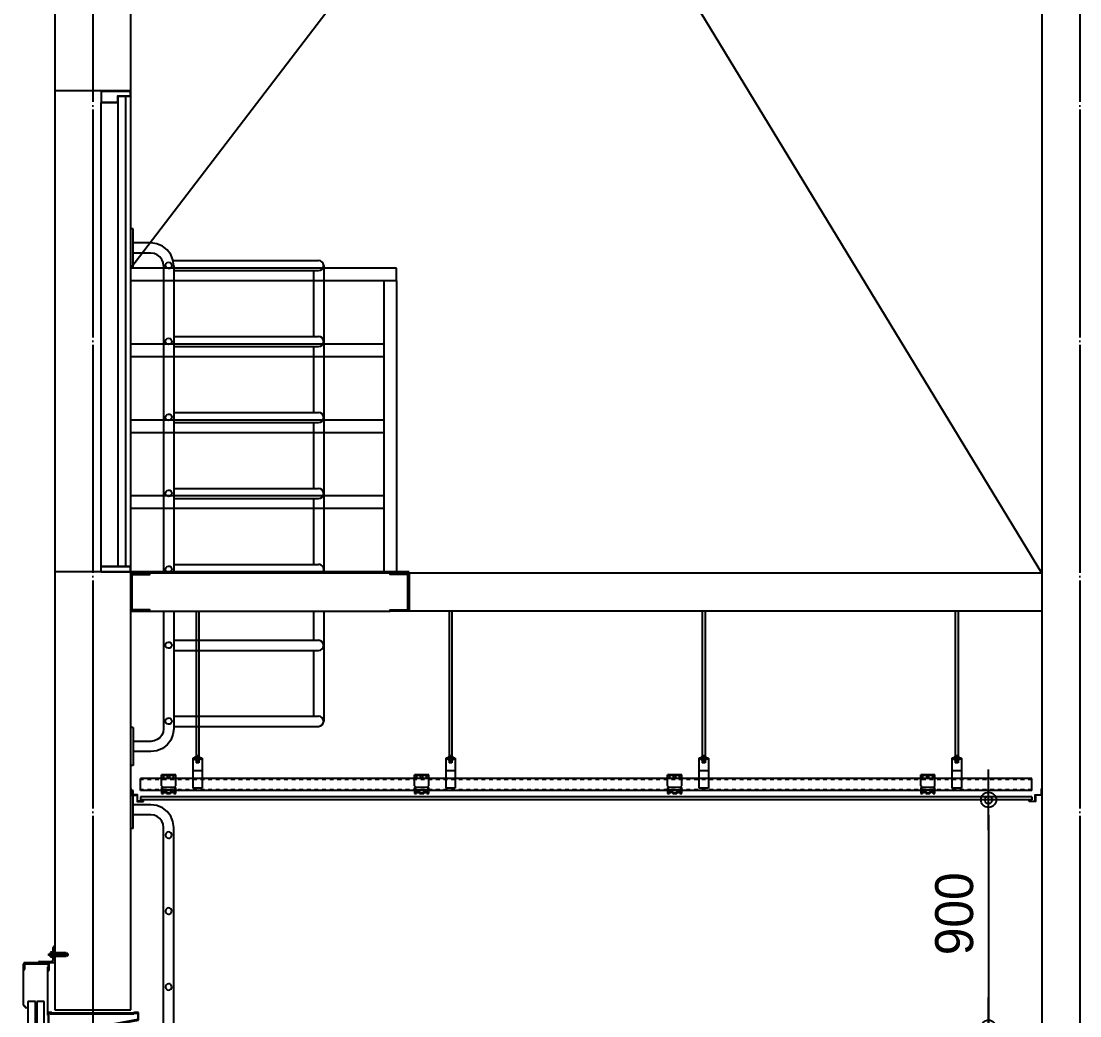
# Model space of a CAD drawing. Header units: millimetres. Extents: x 11948722 to 13111668, y -10771712 to -10232988.
# Drawn here: x 12076281 to 12080464, y -10564016 to -10560087 of the extents above; entities that cross this region are included whole.
import ezdxf

# ---------------------------------------------------------------- set-up
doc = ezdxf.new("R2010")
doc.units = ezdxf.units.MM
doc.header["$LTSCALE"] = 150
doc.header["$MEASUREMENT"] = 0
doc.linetypes.add('CEN', pattern=[6.2, 6, -0.1, 0, -0.1])
doc.linetypes.add('HIDDEN', pattern=[2, 1, -1])
doc.layers.get('0').update_dxf_attribs({"linetype": 'CONTINUOUS'})
doc.layers.get('Defpoints').update_dxf_attribs({"color": 117, "linetype": 'CONTINUOUS'})
for name, color, linetype in [('4', 4, 'CONTINUOUS'), ('8', 8, 'CONTINUOUS'), ('A-중심선', 10, 'CEN'), ('CON', 2, 'CONTINUOUS'), ('CON-C', 2, 'CONTINUOUS'), ('ELE-3', 7, 'CONTINUOUS'), ('ELE-8', 8, 'CONTINUOUS'), ('ELE03', 4, 'CONTINUOUS'), ('ELE08', 8, 'CONTINUOUS'), ('ETC', 8, 'CONTINUOUS'), ('FIN', 5, 'CONTINUOUS'), ('WIN', 4, 'CONTINUOUS'), ('Xref-계단단면도$0$3 dim0', 7, 'CONTINUOUS')]:
    doc.layers.add(name, color=color, linetype=linetype)
doc.styles.add('Xref-계단단면도$0$나눔고딕 Se', font='')
doc.styles.get('Xref-계단단면도$0$나눔고딕 Se').set_extended_font_data('Dotum')
doc.dimstyles.new('Xref-계단단면도$0$A1-100', dxfattribs={"dimtxt": 3, "dimasz": 1, "dimexe": 2, "dimexo": 2, "dimgap": 1, "dimtad": 1, "dimdec": 0, "dimzin": 12, "dimdsep": 46, "dimlunit": 6, "dimtxsty": 'Xref-계단단면도$0$나눔고딕 Se', "dimblk1": 'Xref-계단단면도$0$DIMDOT', "dimblk2": 'Xref-계단단면도$0$DIMDOT', "dimsah": 1, "dimcen": -1, "dimdle": 2, "dimclrd": 256, "dimclre": 256, "dimclrt": 3, "dimadec": 0, "dimazin": 0, "dimtfac": 1, "dimtdec": 0, "dimtix": 1, "dimtmove": 2, "dimatfit": 3, "dimldrblk": 'Xref-계단단면도$0$DIMDOT', "dimfxl": 1, "dimtvp": 1, "dimtolj": 1, "dimtzin": 12, "dimlwd": -1, "dimlwe": -1, "dimarcsym": 0})

# ---------------------------------------------------------------- blocks, each defined once
blk = doc.blocks.new('ELEV-DOOR')
at = {"layer": 'ELE-3'}
for p, q in [((-2, 2471), (0, 2471)), ((0, 2471), (0, 2406)), ((-6, 2420.5), (-6, 2467)), ((-123.5, 2402.5), (-125, 2402.5)), ((-125, 2402.5), (-125, 2239.5)), ((-123.5, 2240.5), (-123.5, 2402.5)), ((-22, 2406), (-122.5, 2406)), ((-122.5, 2406), (-122.5, 2379.5)), ((-118.5, 2379.5), (-118.5, 2402)), ((-118.5, 2402), (-26, 2402)), ((-65, 2406), (-65, 2408)), ((0, 2406), (-65, 2406)), ((-61, 2412), (-14.5, 2412)), ((-27, 2390.5), (-29, 2390.5)), ((-29, 2390.5), (-29, 2200)), ((-27, 2200), (-27, 2390.5)), ((-26, 2402), (-26, 2376.5)), ((-22, 2376.5), (-22, 2406)), ((-122.5, 2379.5), (-118.5, 2379.5)), ((-26, 2376.5), (-22, 2376.5)), ((-125, 2239.5), (-113.5, 2227.5)), ((-112, 2229), (-123.5, 2240.5)), ((-113.5, 2227.5), (-112, 2229)), ((-77, 2254), (-106.5, 2254)), ((-106.5, 2254), (-106.5, 56)), ((-77, 56), (-77, 2254)), ((-42, 2254), (-71.5, 2254)), ((-71.5, 2254), (-71.5, 56)), ((-42, 56), (-42, 2254)), ((-29, 2200), (-27, 2200)), ((-11.5, 2210), (-26, 2210)), ((-26, 2210), (-26, 2150)), ((-23.5, 2152.5), (-23.5, 2207.5)), ((-23.5, 2207.5), (-11.5, 2207.5)), ((312, 2207.5), (-19, 2207.5)), ((-19, 2207.5), (-19, 2205)), ((-19, 2205), (312, 2205)), ((-11.5, 2207.5), (-11.5, 2210)), ((327.5, 2182.1), (165.8, 2152.5)), ((166, 2150), (330, 2180)), ((330, 2210), (312, 2210)), ((312, 2210), (312, 2207.5)), ((312, 2207.5), (327.5, 2207.5)), ((312, 2205), (312, 2207.5)), ((327.5, 2207.5), (327.5, 2182.1)), ((330, 2180), (330, 2210)), ((-26, 2150), (-26, 50)), ((-26, 2150), (166, 2150)), ((165.8, 2152.5), (-23.5, 2152.5)), ((-133, 47), (-130, 50)), ((-133, -154), (-133, 47)), ((-130, 50), (-122.8, 50)), ((-122.8, 50), (-122.8, 45.7)), ((-122.8, 45.7), (-116.9, 45.7)), ((-116.9, 45.7), (-116.9, 50)), ((-116.9, 50), (-111, 50)), ((-111, 50), (-111, 45.7)), ((-111, 45.7), (-105.1, 45.7)), ((-106.5, 56), (-77, 56)), ((-105.1, 45.7), (-105.1, 50)), ((-105.1, 50), (-99.2, 50)), ((-99.2, 50), (-99.2, 45.7)), ((-99.2, 45.7), (-93.3, 45.7)), ((-93.3, 45.7), (-93.3, 50)), ((-93.3, 50), (-87.4, 50)), ((-87.4, 50), (-87.4, 45.7)), ((-87.4, 45.7), (-81.5, 45.7)), ((-81.5, 45.7), (-81.5, 50)), ((-81.5, 50), (-67.8, 50)), ((-71.5, 56), (-42, 56)), ((-67.8, 50), (-67.8, 39)), ((-63.8, 56), (-63.8, 45)), ((-63.8, 45), (-53.8, 45)), ((-53.8, 45), (-53.8, 56)), ((-49.8, 39), (-49.8, 50)), ((-49.8, 50), (0, 50)), ((-29.7, 44), (-34.7, 44)), ((-34.7, 44), (-34.7, 28.9)), ((-29.7, 50), (-29.7, 44)), ((-133, 38), (-130, 38)), ((-130, 38), (-130, -153.3)), ((-109.9, 22.9), (-130, 22.9)), ((-74.8, 39), (-120, 39)), ((-120, 39), (-120, 31.1)), ((-120, 31.1), (-109.9, 31.1)), ((-109.9, 31.1), (-109.9, 22.9)), ((-84.9, 22.9), (-84.9, 31.1)), ((-84.9, 31.1), (-74.8, 31.1)), ((-44.8, 22.9), (-84.9, 22.9)), ((-74.8, 31.1), (-74.8, 39)), ((-67.8, 39), (-49.8, 39)), ((-39.8, 39), (-44.8, 39)), ((-44.8, 39), (-44.8, 22.9)), ((-39.8, 22.9), (-39.8, 39)), ((-29.7, 22.9), (-39.8, 22.9)), ((-34.7, 28.9), (-29.7, 28.9)), ((-29.7, 28.9), (-29.7, 22.9)), ((-119.3, -180), (-133, -154)), ((-130, -153.3), (-116.7, -178.6)), ((-116.7, -178.6), (-119.3, -180))]:
    blk.add_line(p, q, dxfattribs=at)
blk.add_lwpolyline([(0, -10), (0, 50)], dxfattribs=at)
blk.add_lwpolyline([(-130, -10), (0, -10), (0, -140), (-3.5, -140, -0.414214), (-12, -131.5), (-12, -34, 0.414214), (-24, -22), (-121.5, -22, -0.414214), (-130, -13.5)], format="xyb", close=True, dxfattribs=at)
for centre, radius, start, end in [((-2, 2467), 4, 90, 180), ((-61, 2408), 4, 90, 180), ((-14.5, 2420.5), 8.5, 270, 0)]:
    blk.add_arc(centre, radius, start, end, dxfattribs=at)
at = {"layer": 'ELE-8', "linetype": 'HIDDEN'}
for p, q in [((55, 2438.5), (-28, 2438.5)), ((-16.5, 2443), (-21.5, 2443)), ((-21.5, 2434.5), (-21.5, 2443)), ((-16.5, 2434.5), (-21.5, 2434.5)), ((-15, 2448.5), (-16.5, 2447)), ((-16.5, 2430.5), (-16.5, 2447)), ((-14, 2443), (-16.5, 2443)), ((-14, 2434.5), (-16.5, 2434.5)), ((-15, 2429), (-16.5, 2430.5)), ((-7.5, 2443.5), (-15.5, 2443.5)), ((-7.5, 2434), (-15.5, 2434)), ((-7.5, 2448.5), (-15, 2448.5)), ((-7.5, 2429), (-15, 2429)), ((-4, 2443), (-9, 2443)), ((-4, 2434.5), (-9, 2434.5)), ((-7.5, 2425), (-7.5, 2452.5)), ((-6, 2452.5), (-7.5, 2452.5)), ((-7.5, 2429), (-7.5, 2448.5)), ((44.5, 2446), (0, 2446)), ((2.5, 2444), (0, 2444)), ((2.5, 2433.5), (0, 2433.5)), ((44.5, 2431.5), (0, 2431.5)), ((5.5, 2443), (0.5, 2443)), ((5.5, 2434.5), (0.5, 2434.5)), ((6, 2431.5), (6, 2431.5)), ((12.5, 2444), (7.5, 2444)), ((13, 2433.5), (7.5, 2433.5)), ((15.5, 2443), (10.5, 2443)), ((15.5, 2434.5), (10.5, 2434.5)), ((22.5, 2444), (17.5, 2444)), ((23, 2433.5), (18, 2433.5)), ((25.5, 2443), (20.5, 2443)), ((25.5, 2434.5), (20.5, 2434.5)), ((31.5, 2444), (27, 2444)), ((32.5, 2433.5), (27.5, 2433.5)), ((35, 2443), (30, 2443)), ((35, 2434.5), (30, 2434.5)), ((38.5, 2444), (36.5, 2444)), ((39, 2443.5), (37, 2443)), ((39, 2434), (37, 2434.5)), ((40, 2433.5), (37.5, 2433.5)), ((42, 2443), (40, 2443)), ((42, 2434.5), (40, 2434.5)), ((42, 2440.5), (42, 2443)), ((42, 2434.5), (42, 2436.5)), ((44.5, 2445), (43, 2444.5)), ((44.5, 2432.5), (43, 2432.5)), ((44.5, 2445.5), (44.5, 2446)), ((46, 2445), (44.5, 2445)), ((44.5, 2445), (44.5, 2445)), ((46, 2432.5), (44.5, 2432.5)), ((44.5, 2432), (44.5, 2432.5)), ((44.5, 2431.5), (44.5, 2431.5)), ((49.5, 2445), (48.5, 2445)), ((49.5, 2432.5), (48.5, 2432.5)), ((49.5, 2441.5), (49.5, 2445)), ((49.5, 2432.5), (49.5, 2435.5)), ((-6, 2425), (-7.5, 2425)), ((-23.1, -74), (-28.1, -74)), ((-28.1, -74), (-28.1, -84.8)), ((-23.1, -69.4), (-23.1, -89.5)), ((-23.1, -69.4), (-13, -69.4)), ((-23.1, -73.3), (-13, -73.3)), ((-13, -94.9), (-13, -63.9)), ((-12, -74.4), (35.1, -74.4)), ((-12, -75.4), (44.1, -75.4)), ((-12, -83.5), (44.1, -83.5)), ((44.1, -75.4), (35.1, -74.4)), ((35.1, -74.4), (35.1, -84.5)), ((44.1, -83.5), (35.1, -84.5)), ((44.1, -75.4), (44.1, -83.5)), ((-23.1, -84.8), (-28.1, -84.8)), ((-23.1, -85.6), (-13, -85.6)), ((-23.1, -89.5), (-13, -89.5)), ((-12, -84.5), (35.1, -84.5))]:
    blk.add_line(p, q, dxfattribs=at)
at = {"layer": 'ELE-8'}
for p, q in [((166, 2150), (166, 50)), ((274, 2169.8), (274, 50)), ((274, 50), (0, 50))]:
    blk.add_line(p, q, dxfattribs=at)
at = {"layer": 'ELE-8', "linetype": 'HIDDEN'}
for centre, start, end in [((-11, -64.4), 119.6665, 166.3681), ((-11, -94.4), 193.6318, 240.3335)]:
    blk.add_arc(centre, 2.1, start, end, dxfattribs=at)
blk = doc.blocks.new('Xref-계단단면도$0$DIMDOT')
at = {"color": 0}
blk.add_line((-2, 0), (2, 0), dxfattribs=at)
for radius in [0.5, 0.25]:
    blk.add_circle((0, 0), radius, dxfattribs=at)
blk = doc.blocks.new('*D764')
at = {"layer": 'Defpoints', "color": 0, "transparency": 16777216}
for p in [(12080314.2, -10564062.8), (12080103.1, -10566162.8), (12080314.2, -10566162.8)]:
    blk.add_point(p, dxfattribs=at)
at = {"layer": 'Xref-계단단면도$0$3 dim0', "transparency": 16777216}
for p, q in [((12080194.2, -10564062.8), (12079983.1, -10564062.8)), ((12080103.1, -10564122.8), (12080103.1, -10566102.8)), ((12080194.2, -10566162.8), (12079983.1, -10566162.8))]:
    blk.add_line(p, q, dxfattribs=at)
at = {"layer": 'Xref-계단단면도$0$3 dim0', "transparency": 16777216, "xscale": 60, "yscale": 60, "zscale": 60}
for p, rotation in [((12080103.1, -10564062.8), 90), ((12080103.1, -10566162.8), 270)]:
    blk.add_blockref('Xref-계단단면도$0$DIMDOT', p, dxfattribs=dict(at, rotation=rotation))
at = {"layer": 'Xref-계단단면도$0$3 dim0', "color": 3, "transparency": 16777216, "insert": (12079953.6, -10565112.8), "char_height": 150, "attachment_point": 5, "rotation": 90, "style": 'Xref-계단단면도$0$나눔고딕 Se'}
blk.add_mtext('\\A1;2,100', dxfattribs=at)
blk = doc.blocks.new('*D765')
at = {"layer": 'Defpoints', "color": 0, "transparency": 16777216}
for p in [(12080314.2, -10563162.8), (12080103.1, -10564062.8), (12080314.2, -10564062.8)]:
    blk.add_point(p, dxfattribs=at)
at = {"layer": 'Xref-계단단면도$0$3 dim0', "transparency": 16777216}
for p, q in [((12080194.2, -10563162.8), (12079983.1, -10563162.8)), ((12080103.1, -10563222.8), (12080103.1, -10564002.8)), ((12080194.2, -10564062.8), (12079983.1, -10564062.8))]:
    blk.add_line(p, q, dxfattribs=at)
at = {"layer": 'Xref-계단단면도$0$3 dim0', "transparency": 16777216, "xscale": 60, "yscale": 60, "zscale": 60}
for p, rotation in [((12080103.1, -10563162.8), 90), ((12080103.1, -10564062.8), 270)]:
    blk.add_blockref('Xref-계단단면도$0$DIMDOT', p, dxfattribs=dict(at, rotation=rotation))
at = {"layer": 'Xref-계단단면도$0$3 dim0', "color": 3, "transparency": 16777216, "insert": (12079968, -10563612.8), "char_height": 150, "attachment_point": 5, "rotation": 90, "style": 'Xref-계단단면도$0$나눔고딕 Se'}
blk.add_mtext('\\A1;900', dxfattribs=at)
blk = doc.blocks.new('점검사다리ㅁ')
at = {"layer": 'ETC', "color": 251, "linetype": 'Continuous'}
for p, q in [((4633682.9, 1148688.8), (4633673.9, 1148688.8)), ((4633682.9, 1148538.8), (4633682.9, 1148688.8)), ((4633682.9, 1148538.8), (4633673.9, 1148538.8))]:
    blk.add_line(p, q, dxfattribs=at)
at = {"layer": 'ETC', "color": 251}
for p, q in [((4633753.9, 1148633.4), (4633682.9, 1148633.4)), ((4633777.1, 1148630.2), (4633753.9, 1148633.4)), ((4633798.9, 1148621.4), (4633777.1, 1148630.2)), ((4633817.5, 1148607), (4633798.9, 1148621.4)), ((4633753.9, 1148593.4), (4633682.9, 1148593.4)), ((4633766.7, 1148591.6), (4633753.9, 1148593.4)), ((4633778.9, 1148586.6), (4633766.7, 1148591.6)), ((4633789.1, 1148578.8), (4633778.9, 1148586.6)), ((4633797.1, 1148568.4), (4633789.1, 1148578.8)), ((4633831.7, 1148588.4), (4633817.5, 1148607)), ((4633840.7, 1148566.6), (4633831.7, 1148588.4)), ((4633802.1, 1148556.4), (4633797.1, 1148568.4)), ((4633803.9, 1148543.4), (4633802.1, 1148556.4)), ((4633803.9, 1146115), (4633803.9, 1148543.4)), ((4633843.9, 1148543.4), (4633840.7, 1148566.6)), ((4633843.9, 1146115), (4633843.9, 1148543.4)), ((4633813.7, 1148520.8), (4633811.7, 1148516)), ((4633811.7, 1148516), (4633811.7, 1148510.8)), ((4633811.7, 1148510.8), (4633813.7, 1148506)), ((4633817.7, 1148524.2), (4633813.7, 1148520.8)), ((4633813.7, 1148506), (4633817.7, 1148502.6)), ((4633822.5, 1148525.8), (4633817.7, 1148524.2)), ((4633817.7, 1148502.6), (4633822.5, 1148501)), ((4633827.7, 1148525.2), (4633822.5, 1148525.8)), ((4633822.5, 1148501), (4633827.7, 1148501.6)), ((4633832.3, 1148522.6), (4633827.7, 1148525.2)), ((4633827.7, 1148501.6), (4633832.3, 1148504.2)), ((4633835.3, 1148518.4), (4633832.3, 1148522.6)), ((4633832.3, 1148504.2), (4633835.3, 1148508.4)), ((4633836.5, 1148513.4), (4633835.3, 1148518.4)), ((4633835.3, 1148508.4), (4633836.5, 1148513.4)), ((4633813.7, 1148220.8), (4633811.7, 1148216)), ((4633811.7, 1148216), (4633811.7, 1148210.8)), ((4633811.7, 1148210.8), (4633813.7, 1148206)), ((4633817.7, 1148224.2), (4633813.7, 1148220.8)), ((4633813.7, 1148206), (4633817.7, 1148202.6)), ((4633822.5, 1148225.8), (4633817.7, 1148224.2)), ((4633817.7, 1148202.6), (4633822.5, 1148201)), ((4633827.7, 1148225.2), (4633822.5, 1148225.8)), ((4633822.5, 1148201), (4633827.7, 1148201.6)), ((4633832.3, 1148222.6), (4633827.7, 1148225.2)), ((4633827.7, 1148201.6), (4633832.3, 1148204.2)), ((4633835.3, 1148218.4), (4633832.3, 1148222.6)), ((4633832.3, 1148204.2), (4633835.3, 1148208.4)), ((4633836.5, 1148213.4), (4633835.3, 1148218.4)), ((4633835.3, 1148208.4), (4633836.5, 1148213.4)), ((4633813.7, 1147920.8), (4633811.7, 1147916)), ((4633811.7, 1147916), (4633811.7, 1147910.8)), ((4633811.7, 1147910.8), (4633813.7, 1147906)), ((4633817.7, 1147924.2), (4633813.7, 1147920.8)), ((4633813.7, 1147906), (4633817.7, 1147902.6)), ((4633822.5, 1147925.8), (4633817.7, 1147924.2)), ((4633817.7, 1147902.6), (4633822.5, 1147901)), ((4633827.7, 1147925.2), (4633822.5, 1147925.8)), ((4633822.5, 1147901), (4633827.7, 1147901.6)), ((4633832.3, 1147922.6), (4633827.7, 1147925.2)), ((4633827.7, 1147901.6), (4633832.3, 1147904.2)), ((4633835.3, 1147918.4), (4633832.3, 1147922.6)), ((4633832.3, 1147904.2), (4633835.3, 1147908.4)), ((4633836.5, 1147913.4), (4633835.3, 1147918.4)), ((4633835.3, 1147908.4), (4633836.5, 1147913.4)), ((4633813.7, 1147620.8), (4633811.7, 1147616)), ((4633811.7, 1147616), (4633811.7, 1147610.8)), ((4633811.7, 1147610.8), (4633813.7, 1147606)), ((4633817.7, 1147624.2), (4633813.7, 1147620.8)), ((4633822.5, 1147625.8), (4633817.7, 1147624.2)), ((4633827.7, 1147625.2), (4633822.5, 1147625.8)), ((4633832.3, 1147622.6), (4633827.7, 1147625.2)), ((4633835.3, 1147618.4), (4633832.3, 1147622.6)), ((4633832.3, 1147604.2), (4633835.3, 1147608.4)), ((4633836.5, 1147613.4), (4633835.3, 1147618.4)), ((4633835.3, 1147608.4), (4633836.5, 1147613.4)), ((4633813.7, 1147606), (4633817.7, 1147602.6)), ((4633817.7, 1147602.6), (4633822.5, 1147601)), ((4633822.5, 1147601), (4633827.7, 1147601.6)), ((4633827.7, 1147601.6), (4633832.3, 1147604.2)), ((4633813.7, 1147320.8), (4633811.7, 1147316)), ((4633811.7, 1147316), (4633811.7, 1147310.8)), ((4633817.7, 1147324.2), (4633813.7, 1147320.8)), ((4633822.5, 1147325.8), (4633817.7, 1147324.2)), ((4633827.7, 1147325.2), (4633822.5, 1147325.8)), ((4633832.3, 1147322.6), (4633827.7, 1147325.2)), ((4633835.3, 1147318.4), (4633832.3, 1147322.6)), ((4633836.5, 1147313.4), (4633835.3, 1147318.4)), ((4633811.7, 1147310.8), (4633813.7, 1147306)), ((4633813.7, 1147306), (4633817.7, 1147302.6)), ((4633817.7, 1147302.6), (4633822.5, 1147301)), ((4633822.5, 1147301), (4633827.7, 1147301.6)), ((4633827.7, 1147301.6), (4633832.3, 1147304.2)), ((4633832.3, 1147304.2), (4633835.3, 1147308.4)), ((4633835.3, 1147308.4), (4633836.5, 1147313.4)), ((4633817.7, 1147024.2), (4633813.7, 1147020.8)), ((4633822.5, 1147025.8), (4633817.7, 1147024.2)), ((4633827.7, 1147025.2), (4633822.5, 1147025.8)), ((4633832.3, 1147022.6), (4633827.7, 1147025.2)), ((4633813.7, 1147020.8), (4633811.7, 1147016)), ((4633811.7, 1147016), (4633811.7, 1147010.8)), ((4633811.7, 1147010.8), (4633813.7, 1147006)), ((4633813.7, 1147006), (4633817.7, 1147002.6)), ((4633817.7, 1147002.6), (4633822.5, 1147001)), ((4633822.5, 1147001), (4633827.7, 1147001.6)), ((4633827.7, 1147001.6), (4633832.3, 1147004.2)), ((4633835.3, 1147018.4), (4633832.3, 1147022.6)), ((4633832.3, 1147004.2), (4633835.3, 1147008.4)), ((4633836.5, 1147013.4), (4633835.3, 1147018.4)), ((4633835.3, 1147008.4), (4633836.5, 1147013.4)), ((4633813.7, 1146720.8), (4633811.7, 1146716)), ((4633811.7, 1146716), (4633811.7, 1146710.8)), ((4633811.7, 1146710.8), (4633813.7, 1146706)), ((4633817.7, 1146724.2), (4633813.7, 1146720.8)), ((4633813.7, 1146706), (4633817.7, 1146702.6)), ((4633822.5, 1146725.8), (4633817.7, 1146724.2)), ((4633817.7, 1146702.6), (4633822.5, 1146701)), ((4633827.7, 1146725.2), (4633822.5, 1146725.8)), ((4633822.5, 1146701), (4633827.7, 1146701.6)), ((4633832.3, 1146722.6), (4633827.7, 1146725.2)), ((4633827.7, 1146701.6), (4633832.3, 1146704.2)), ((4633835.3, 1146718.4), (4633832.3, 1146722.6)), ((4633832.3, 1146704.2), (4633835.3, 1146708.4)), ((4633836.5, 1146713.4), (4633835.3, 1146718.4)), ((4633835.3, 1146708.4), (4633836.5, 1146713.4)), ((4633813.7, 1146420.8), (4633811.7, 1146416)), ((4633811.7, 1146416), (4633811.7, 1146410.8)), ((4633811.7, 1146410.8), (4633813.7, 1146406)), ((4633817.7, 1146424.2), (4633813.7, 1146420.8)), ((4633813.7, 1146406), (4633817.7, 1146402.6)), ((4633822.5, 1146425.8), (4633817.7, 1146424.2)), ((4633817.7, 1146402.6), (4633822.5, 1146401)), ((4633827.7, 1146425.2), (4633822.5, 1146425.8)), ((4633822.5, 1146401), (4633827.7, 1146401.6)), ((4633832.3, 1146422.6), (4633827.7, 1146425.2)), ((4633827.7, 1146401.6), (4633832.3, 1146404.2)), ((4633835.3, 1146418.4), (4633832.3, 1146422.6)), ((4633832.3, 1146404.2), (4633835.3, 1146408.4)), ((4633836.5, 1146413.4), (4633835.3, 1146418.4)), ((4633835.3, 1146408.4), (4633836.5, 1146413.4)), ((4633803.9, 1146115), (4633802.1, 1146102)), ((4633813.7, 1146120.8), (4633811.7, 1146116)), ((4633811.7, 1146116), (4633811.7, 1146110.8)), ((4633811.7, 1146110.8), (4633813.7, 1146106)), ((4633817.7, 1146124.2), (4633813.7, 1146120.8)), ((4633813.7, 1146106), (4633817.7, 1146102.6)), ((4633822.5, 1146125.8), (4633817.7, 1146124.2)), ((4633817.7, 1146102.6), (4633822.5, 1146101)), ((4633827.7, 1146125.2), (4633822.5, 1146125.8)), ((4633832.3, 1146122.6), (4633827.7, 1146125.2)), ((4633827.7, 1146101.6), (4633832.3, 1146104.2)), ((4633835.3, 1146118.4), (4633832.3, 1146122.6)), ((4633832.3, 1146104.2), (4633835.3, 1146108.4)), ((4633836.5, 1146113.4), (4633835.3, 1146118.4)), ((4633835.3, 1146108.4), (4633836.5, 1146113.4)), ((4633843.9, 1146115), (4633840.7, 1146091.8)), ((4633753.9, 1146065), (4633719.7, 1146065)), ((4633766.7, 1146066.8), (4633753.9, 1146065)), ((4633778.9, 1146071.8), (4633766.7, 1146066.8)), ((4633789.1, 1146079.6), (4633778.9, 1146071.8)), ((4633797.1, 1146090), (4633789.1, 1146079.6)), ((4633802.1, 1146102), (4633797.1, 1146090)), ((4633831.7, 1146070), (4633817.5, 1146051.4)), ((4633822.5, 1146101), (4633827.7, 1146101.6)), ((4633840.7, 1146091.8), (4633831.7, 1146070)), ((4633753.9, 1146025), (4633719.7, 1146025)), ((4633777.1, 1146028.2), (4633753.9, 1146025)), ((4633798.9, 1146037), (4633777.1, 1146028.2)), ((4633817.5, 1146051.4), (4633798.9, 1146037))]:
    blk.add_line(p, q, dxfattribs=at)
blk = doc.blocks.new('비상용elev탈출관련2')
at = {"layer": 'ELE03'}
for p, q in [((4634773.9, 1149552.6), (4633673.9, 1149552.6)), ((4634773.9, 1149547.6), (4633673.9, 1149547.6))]:
    blk.add_line(p, q, dxfattribs=at)
at = {"layer": 'ELE03', "color": 251}
blk.add_line((4633748.9, 1149397.6), (4634698.9, 1149397.6), dxfattribs=at)
at = {"layer": 'ELE08', "color": 252, "ltscale": 10}
for p, q in [((4634723.9, 1150752.6), (4633673.9, 1150752.6)), ((4634723.9, 1150702.6), (4634723.9, 1150752.6)), ((4634723.9, 1150702.6), (4633673.9, 1150702.6)), ((4634673.9, 1150702.6), (4634673.9, 1149552.6)), ((4634723.9, 1150702.6), (4634723.9, 1149552.6)), ((4634673.9, 1150452.6), (4633673.9, 1150452.6)), ((4634673.9, 1150402.6), (4633673.9, 1150402.6)), ((4634673.9, 1150152.6), (4633673.9, 1150152.6)), ((4634673.9, 1150102.6), (4633673.9, 1150102.6)), ((4634673.9, 1149852.6), (4633673.9, 1149852.6)), ((4634673.9, 1149802.6), (4633673.9, 1149802.6))]:
    blk.add_line(p, q, dxfattribs=at)
at = {"layer": 'ETC', "color": 251, "linetype": 'Continuous'}
for p, q in [((4633682.9, 1150907.2), (4633673.9, 1150907.2)), ((4633682.9, 1150757.2), (4633682.9, 1150907.2)), ((4633682.9, 1150757.2), (4633673.9, 1150757.2)), ((4633682.9, 1148938), (4633673.9, 1148938)), ((4633682.9, 1148938), (4633682.9, 1148788)), ((4633682.9, 1148788), (4633673.9, 1148788))]:
    blk.add_line(p, q, dxfattribs=at)
at = {"layer": 'ETC', "color": 251}
for p, q in [((4633753.9, 1150851.8), (4633682.9, 1150851.8)), ((4633777.1, 1150848.6), (4633753.9, 1150851.8)), ((4633798.9, 1150839.8), (4633777.1, 1150848.6)), ((4633817.5, 1150825.4), (4633798.9, 1150839.8)), ((4633753.9, 1150811.8), (4633682.9, 1150811.8)), ((4633766.7, 1150810), (4633753.9, 1150811.8)), ((4633778.9, 1150805), (4633766.7, 1150810)), ((4633789.1, 1150797.2), (4633778.9, 1150805)), ((4633797.1, 1150786.8), (4633789.1, 1150797.2)), ((4633831.7, 1150806.8), (4633817.5, 1150825.4)), ((4633840.7, 1150785), (4633831.7, 1150806.8)), ((4633802.1, 1150774.8), (4633797.1, 1150786.8)), ((4633803.9, 1150761.8), (4633802.1, 1150774.8)), ((4633803.9, 1150761.8), (4633803.9, 1149552.6)), ((4633811.7, 1150766), (4633813.7, 1150770.8)), ((4633811.7, 1150766), (4633813.7, 1150770.8)), ((4633811.7, 1150760.8), (4633811.7, 1150766)), ((4633811.7, 1150760.8), (4633811.7, 1150766)), ((4633813.7, 1150756), (4633811.7, 1150760.8)), ((4633813.7, 1150756), (4633811.7, 1150760.8)), ((4633813.7, 1150770.8), (4633817.7, 1150774.2)), ((4633813.7, 1150770.8), (4633817.7, 1150774.2)), ((4633817.7, 1150752.6), (4633813.7, 1150756)), ((4633817.7, 1150774.2), (4633822.5, 1150775.8)), ((4633817.7, 1150774.2), (4633822.5, 1150775.8)), ((4633822.5, 1150751), (4633817.7, 1150752.6)), ((4633822.5, 1150751), (4633817.7, 1150752.6)), ((4633822.5, 1150775.8), (4633827.7, 1150775.2)), ((4633822.5, 1150775.8), (4633827.7, 1150775.2)), ((4633827.7, 1150751.6), (4633822.5, 1150751)), ((4633827.7, 1150751.6), (4633822.5, 1150751)), ((4633827.7, 1150775.2), (4633832.3, 1150772.6)), ((4633827.7, 1150775.2), (4633832.3, 1150772.6)), ((4633832.3, 1150754.2), (4633827.7, 1150751.6)), ((4633832.3, 1150754.2), (4633827.7, 1150751.6)), ((4633832.3, 1150772.6), (4633835.3, 1150768.4)), ((4633832.3, 1150772.6), (4633835.3, 1150768.4)), ((4633835.3, 1150758.4), (4633832.3, 1150754.2)), ((4633835.3, 1150758.4), (4633832.3, 1150754.2)), ((4633835.3, 1150768.4), (4633836.5, 1150763.4)), ((4633835.3, 1150768.4), (4633836.5, 1150763.4)), ((4633836.5, 1150763.4), (4633835.3, 1150758.4)), ((4633836.5, 1150763.4), (4633835.3, 1150758.4)), ((4633843.9, 1150761.8), (4633840.7, 1150785)), ((4633843.9, 1150782.6), (4634416.4, 1150782.6)), ((4633843.9, 1150761.8), (4633843.9, 1149552.6)), ((4634436.4, 1150762.6), (4634436.4, 1149552.6)), ((4633843.9, 1150742.6), (4634416.4, 1150742.6)), ((4634396.4, 1150742.6), (4634396.4, 1150482.6)), ((4633811.7, 1150466), (4633813.7, 1150470.8)), ((4633811.7, 1150460.8), (4633811.7, 1150466)), ((4633813.7, 1150456), (4633811.7, 1150460.8)), ((4633813.7, 1150470.8), (4633817.7, 1150474.2)), ((4633817.7, 1150452.6), (4633813.7, 1150456)), ((4633817.7, 1150474.2), (4633822.5, 1150475.8)), ((4633822.5, 1150475.8), (4633827.7, 1150475.2)), ((4633827.7, 1150475.2), (4633832.3, 1150472.6)), ((4633832.3, 1150454.2), (4633827.7, 1150451.6)), ((4633832.3, 1150472.6), (4633835.3, 1150468.4)), ((4633835.3, 1150458.4), (4633832.3, 1150454.2)), ((4633835.3, 1150468.4), (4633836.5, 1150463.4)), ((4633836.5, 1150463.4), (4633835.3, 1150458.4)), ((4633843.9, 1150482.6), (4634416.4, 1150482.6)), ((4633822.5, 1150451), (4633817.7, 1150452.6)), ((4633827.7, 1150451.6), (4633822.5, 1150451)), ((4633843.9, 1150442.6), (4634416.4, 1150442.6)), ((4634396.4, 1150442.6), (4634396.4, 1150182.6)), ((4633811.7, 1150166), (4633813.7, 1150170.8)), ((4633811.7, 1150160.8), (4633811.7, 1150166)), ((4633813.7, 1150156), (4633811.7, 1150160.8)), ((4633813.7, 1150170.8), (4633817.7, 1150174.2)), ((4633817.7, 1150174.2), (4633822.5, 1150175.8)), ((4633822.5, 1150175.8), (4633827.7, 1150175.2)), ((4633827.7, 1150175.2), (4633832.3, 1150172.6)), ((4633832.3, 1150172.6), (4633835.3, 1150168.4)), ((4633835.3, 1150168.4), (4633836.5, 1150163.4)), ((4633836.5, 1150163.4), (4633835.3, 1150158.4)), ((4633843.9, 1150182.6), (4634416.4, 1150182.6)), ((4633817.7, 1150152.6), (4633813.7, 1150156)), ((4633822.5, 1150151), (4633817.7, 1150152.6)), ((4633827.7, 1150151.6), (4633822.5, 1150151)), ((4633832.3, 1150154.2), (4633827.7, 1150151.6)), ((4633835.3, 1150158.4), (4633832.3, 1150154.2)), ((4633843.9, 1150142.6), (4634416.4, 1150142.6)), ((4634396.4, 1150142.6), (4634396.4, 1149882.6)), ((4633811.7, 1149866), (4633813.7, 1149870.8)), ((4633813.7, 1149870.8), (4633817.7, 1149874.2)), ((4633817.7, 1149874.2), (4633822.5, 1149875.8)), ((4633822.5, 1149875.8), (4633827.7, 1149875.2)), ((4633827.7, 1149875.2), (4633832.3, 1149872.6)), ((4633832.3, 1149872.6), (4633835.3, 1149868.4)), ((4633835.3, 1149868.4), (4633836.5, 1149863.4)), ((4633843.9, 1149882.6), (4634416.4, 1149882.6)), ((4633811.7, 1149860.8), (4633811.7, 1149866)), ((4633813.7, 1149856), (4633811.7, 1149860.8)), ((4633817.7, 1149852.6), (4633813.7, 1149856)), ((4633822.5, 1149851), (4633817.7, 1149852.6)), ((4633827.7, 1149851.6), (4633822.5, 1149851)), ((4633832.3, 1149854.2), (4633827.7, 1149851.6)), ((4633835.3, 1149858.4), (4633832.3, 1149854.2)), ((4633836.5, 1149863.4), (4633835.3, 1149858.4)), ((4633843.9, 1149842.6), (4634416.4, 1149842.6)), ((4634396.4, 1149842.6), (4634396.4, 1149582.6)), ((4633817.7, 1149574.2), (4633822.5, 1149575.8)), ((4633822.5, 1149575.8), (4633827.7, 1149575.2)), ((4633827.7, 1149575.2), (4633832.3, 1149572.6)), ((4633843.9, 1149582.6), (4634416.4, 1149582.6)), ((4633811.7, 1149566), (4633813.7, 1149570.8)), ((4633811.7, 1149560.8), (4633811.7, 1149566)), ((4633813.7, 1149556), (4633811.7, 1149560.8)), ((4633813.7, 1149570.8), (4633817.7, 1149574.2)), ((4633817.7, 1149552.6), (4633813.7, 1149556)), ((4633822.5, 1149551), (4633817.7, 1149552.6)), ((4633827.7, 1149551.6), (4633822.5, 1149551)), ((4633832.3, 1149554.2), (4633827.7, 1149551.6)), ((4633832.3, 1149572.6), (4633835.3, 1149568.4)), ((4633835.3, 1149558.4), (4633832.3, 1149554.2)), ((4633835.3, 1149568.4), (4633836.5, 1149563.4)), ((4633836.5, 1149563.4), (4633835.3, 1149558.4)), ((4633803.9, 1149397.6), (4633803.9, 1148933.4)), ((4633843.9, 1149397.6), (4633843.9, 1148933.4)), ((4634396.4, 1149397.6), (4634396.4, 1149282.6)), ((4634436.4, 1149397.6), (4634436.4, 1148962.6)), ((4633843.9, 1149282.6), (4634416.4, 1149282.6)), ((4633811.7, 1149266), (4633813.7, 1149270.8)), ((4633811.7, 1149260.8), (4633811.7, 1149266)), ((4633813.7, 1149256), (4633811.7, 1149260.8)), ((4633813.7, 1149270.8), (4633817.7, 1149274.2)), ((4633817.7, 1149252.6), (4633813.7, 1149256)), ((4633817.7, 1149274.2), (4633822.5, 1149275.8)), ((4633822.5, 1149251), (4633817.7, 1149252.6)), ((4633822.5, 1149275.8), (4633827.7, 1149275.2)), ((4633827.7, 1149251.6), (4633822.5, 1149251)), ((4633827.7, 1149275.2), (4633832.3, 1149272.6)), ((4633832.3, 1149254.2), (4633827.7, 1149251.6)), ((4633832.3, 1149272.6), (4633835.3, 1149268.4)), ((4633835.3, 1149258.4), (4633832.3, 1149254.2)), ((4633835.3, 1149268.4), (4633836.5, 1149263.4)), ((4633836.5, 1149263.4), (4633835.3, 1149258.4)), ((4633843.9, 1149242.6), (4634416.4, 1149242.6)), ((4634396.4, 1149242.6), (4634396.4, 1148982.6)), ((4633811.7, 1148966), (4633813.7, 1148970.8)), ((4633811.7, 1148960.8), (4633811.7, 1148966)), ((4633813.7, 1148956), (4633811.7, 1148960.8)), ((4633813.7, 1148970.8), (4633817.7, 1148974.2)), ((4633817.7, 1148952.6), (4633813.7, 1148956)), ((4633817.7, 1148974.2), (4633822.5, 1148975.8)), ((4633822.5, 1148951), (4633817.7, 1148952.6)), ((4633822.5, 1148975.8), (4633827.7, 1148975.2)), ((4633827.7, 1148951.6), (4633822.5, 1148951)), ((4633827.7, 1148975.2), (4633832.3, 1148972.6)), ((4633832.3, 1148954.2), (4633827.7, 1148951.6)), ((4633832.3, 1148972.6), (4633835.3, 1148968.4)), ((4633835.3, 1148958.4), (4633832.3, 1148954.2)), ((4633835.3, 1148968.4), (4633836.5, 1148963.4)), ((4633836.5, 1148963.4), (4633835.3, 1148958.4)), ((4633843.9, 1148982.6), (4634416.4, 1148982.6)), ((4633797.1, 1148908.4), (4633789.1, 1148898)), ((4633802.1, 1148920.4), (4633797.1, 1148908.4)), ((4633803.9, 1148933.4), (4633802.1, 1148920.4)), ((4633840.7, 1148910.2), (4633831.7, 1148888.4)), ((4633843.9, 1148933.4), (4633840.7, 1148910.2)), ((4633843.9, 1148942.6), (4634416.4, 1148942.6)), ((4633753.9, 1148883.4), (4633682.9, 1148883.4)), ((4633766.7, 1148885.2), (4633753.9, 1148883.4)), ((4633778.9, 1148890.2), (4633766.7, 1148885.2)), ((4633789.1, 1148898), (4633778.9, 1148890.2)), ((4633817.5, 1148869.8), (4633798.9, 1148855.4)), ((4633831.7, 1148888.4), (4633817.5, 1148869.8)), ((4633753.9, 1148843.4), (4633682.9, 1148843.4)), ((4633777.1, 1148846.6), (4633753.9, 1148843.4)), ((4633798.9, 1148855.4), (4633777.1, 1148846.6))]:
    blk.add_line(p, q, dxfattribs=at)
at = {"layer": 'ETC', "color": 7}
for points in [[(4633748.9, 1149547.6), (4633673.9, 1149547.6), (4633673.9, 1149397.6), (4633748.9, 1149397.6), (4633748.9, 1149402.6), (4633678.9, 1149402.6), (4633678.9, 1149542.6), (4633748.9, 1149542.6), (4633748.9, 1149547.6)], [(4634698.9, 1149547.6), (4634773.9, 1149547.6), (4634773.9, 1149397.6), (4634698.9, 1149397.6), (4634698.9, 1149402.6), (4634768.9, 1149402.6), (4634768.9, 1149542.6), (4634698.9, 1149542.6), (4634698.9, 1149547.6)]]:
    blk.add_lwpolyline(points, dxfattribs=at)
at = {"layer": 'ETC', "color": 251}
for centre, start in [((4634416.4, 1150762.6), 270), ((4634416.4, 1150462.6), 270), ((4634416.4, 1150162.6), 270), ((4634416.4, 1149862.6), 270), ((4634416.4, 1149562.6), 329.8388), ((4634416.4, 1149262.6), 270), ((4634416.4, 1148962.6), 270)]:
    blk.add_arc(centre, 20, start, 90, dxfattribs=at)

msp = doc.modelspace()

# ---------------------------------------------------------------- linework, layer by layer
at = {"layer": '4', "ltscale": 0.1}
for points in [[(12076763.7, -10563168.8), (12076763.7, -10563162.8), (12076762.7, -10563162.8), (12076762.7, -10563167.8), (12076739.7, -10563167.8), (12076739.7, -10563142.8), (12076714.7, -10563142.8), (12076714.7, -10563118.8), (12076713.7, -10563118.8), (12076713.7, -10563143.8), (12076738.7, -10563143.8), (12076738.7, -10563168.8), (12076763.7, -10563168.8)], [(12080263.6, -10563168.8), (12080263.6, -10563162.8), (12080264.6, -10563162.8), (12080264.6, -10563167.8), (12080287.6, -10563167.8), (12080287.6, -10563142.8), (12080312.6, -10563142.8), (12080312.6, -10563118.8), (12080313.6, -10563118.8), (12080313.6, -10563143.8), (12080288.6, -10563143.8), (12080288.6, -10563168.8), (12080263.6, -10563168.8)]]:
    msp.add_lwpolyline(points, dxfattribs=at)
at = {"layer": '8'}
for p, q in [((12076971.7, -10562417.8), (12076971.7, -10562994)), ((12076982.9, -10562417.8), (12076982.9, -10562994)), ((12077971.7, -10562417.8), (12077971.7, -10562994)), ((12077982.9, -10562417.8), (12077982.9, -10562994)), ((12078971.7, -10562417.8), (12078971.7, -10562994)), ((12078982.9, -10562417.8), (12078982.9, -10562994)), ((12079971.7, -10562417.8), (12079971.7, -10562994)), ((12079982.9, -10562417.8), (12079982.9, -10562994)), ((12076958.5, -10562997.8), (12076958.5, -10563116.5)), ((12076996, -10562997.8), (12076958.5, -10562997.8)), ((12076996, -10563001.5), (12076958.5, -10563001.5)), ((12076988.5, -10562994), (12076966, -10562994)), ((12076966, -10562994), (12076966, -10562997.8)), ((12076966, -10563001.5), (12076966, -10563005.3)), ((12076988.5, -10563005.3), (12076966, -10563005.3)), ((12076969.8, -10562994), (12076969.8, -10562997.8)), ((12076969.8, -10563001.5), (12076969.8, -10563005.3)), ((12076982.9, -10562989), (12076971.7, -10562989)), ((12076982.9, -10562991.5), (12076971.7, -10562991.5)), ((12076971.7, -10563005.3), (12076971.7, -10563016.5)), ((12076982.9, -10563006.5), (12076971.7, -10563006.5)), ((12076982.9, -10563009), (12076971.7, -10563009)), ((12076982.9, -10563011.5), (12076971.7, -10563011.5)), ((12076982.9, -10563014), (12076971.7, -10563014)), ((12076982.9, -10563014), (12076971.7, -10563014)), ((12076982.9, -10563005.3), (12076982.9, -10563016.5)), ((12076984.8, -10562994), (12076984.8, -10562997.8)), ((12076984.8, -10563001.5), (12076984.8, -10563005.3)), ((12076988.5, -10562994), (12076988.5, -10562997.8)), ((12076988.5, -10563001.5), (12076988.5, -10563005.3)), ((12076996, -10562997.8), (12076996, -10563116.5)), ((12077958.5, -10562997.8), (12077958.5, -10563116.5)), ((12077996, -10562997.8), (12077958.5, -10562997.8)), ((12077996, -10563001.5), (12077958.5, -10563001.5)), ((12077988.5, -10562994), (12077966, -10562994)), ((12077966, -10562994), (12077966, -10562997.8)), ((12077966, -10563001.5), (12077966, -10563005.3)), ((12077988.5, -10563005.3), (12077966, -10563005.3)), ((12077969.8, -10562994), (12077969.8, -10562997.8)), ((12077969.8, -10563001.5), (12077969.8, -10563005.3)), ((12077982.9, -10562989), (12077971.7, -10562989)), ((12077982.9, -10562991.5), (12077971.7, -10562991.5)), ((12077971.7, -10563005.3), (12077971.7, -10563016.5)), ((12077982.9, -10563006.5), (12077971.7, -10563006.5)), ((12077982.9, -10563009), (12077971.7, -10563009)), ((12077982.9, -10563011.5), (12077971.7, -10563011.5)), ((12077982.9, -10563014), (12077971.7, -10563014)), ((12077982.9, -10563014), (12077971.7, -10563014)), ((12077982.9, -10563005.3), (12077982.9, -10563016.5)), ((12077984.8, -10562994), (12077984.8, -10562997.8)), ((12077984.8, -10563001.5), (12077984.8, -10563005.3)), ((12077988.5, -10562994), (12077988.5, -10562997.8)), ((12077988.5, -10563001.5), (12077988.5, -10563005.3)), ((12077996, -10562997.8), (12077996, -10563116.5)), ((12078958.5, -10562997.8), (12078958.5, -10563116.5)), ((12078996, -10562997.8), (12078958.5, -10562997.8)), ((12078996, -10563001.5), (12078958.5, -10563001.5)), ((12078988.5, -10562994), (12078966, -10562994)), ((12078966, -10562994), (12078966, -10562997.8)), ((12078966, -10563001.5), (12078966, -10563005.3)), ((12078988.5, -10563005.3), (12078966, -10563005.3)), ((12078969.8, -10562994), (12078969.8, -10562997.8)), ((12078969.8, -10563001.5), (12078969.8, -10563005.3)), ((12078982.9, -10562989), (12078971.7, -10562989)), ((12078982.9, -10562991.5), (12078971.7, -10562991.5)), ((12078971.7, -10563005.3), (12078971.7, -10563016.5)), ((12078982.9, -10563006.5), (12078971.7, -10563006.5)), ((12078982.9, -10563009), (12078971.7, -10563009)), ((12078982.9, -10563011.5), (12078971.7, -10563011.5)), ((12078982.9, -10563014), (12078971.7, -10563014)), ((12078982.9, -10563014), (12078971.7, -10563014)), ((12078982.9, -10563005.3), (12078982.9, -10563016.5)), ((12078984.8, -10562994), (12078984.8, -10562997.8)), ((12078984.8, -10563001.5), (12078984.8, -10563005.3)), ((12078988.5, -10562994), (12078988.5, -10562997.8)), ((12078988.5, -10563001.5), (12078988.5, -10563005.3)), ((12078996, -10562997.8), (12078996, -10563116.5)), ((12079958.5, -10562997.8), (12079958.5, -10563116.5)), ((12079996, -10562997.8), (12079958.5, -10562997.8)), ((12079996, -10563001.5), (12079958.5, -10563001.5)), ((12079988.5, -10562994), (12079966, -10562994)), ((12079966, -10562994), (12079966, -10562997.8)), ((12079966, -10563001.5), (12079966, -10563005.3)), ((12079988.5, -10563005.3), (12079966, -10563005.3)), ((12079969.8, -10562994), (12079969.8, -10562997.8)), ((12079969.8, -10563001.5), (12079969.8, -10563005.3)), ((12079982.9, -10562989), (12079971.7, -10562989)), ((12079982.9, -10562991.5), (12079971.7, -10562991.5)), ((12079971.7, -10563005.3), (12079971.7, -10563016.5)), ((12079982.9, -10563006.5), (12079971.7, -10563006.5)), ((12079982.9, -10563009), (12079971.7, -10563009)), ((12079982.9, -10563011.5), (12079971.7, -10563011.5)), ((12079982.9, -10563014), (12079971.7, -10563014)), ((12079982.9, -10563014), (12079971.7, -10563014)), ((12079982.9, -10563005.3), (12079982.9, -10563016.5)), ((12079984.8, -10562994), (12079984.8, -10562997.8)), ((12079984.8, -10563001.5), (12079984.8, -10563005.3)), ((12079988.5, -10562994), (12079988.5, -10562997.8)), ((12079988.5, -10563001.5), (12079988.5, -10563005.3)), ((12079996, -10562997.8), (12079996, -10563116.5)), ((12076996, -10563047.8), (12076958.5, -10563047.8)), ((12076982.9, -10563016.5), (12076971.7, -10563016.5)), ((12077996, -10563047.8), (12077958.5, -10563047.8)), ((12077982.9, -10563016.5), (12077971.7, -10563016.5)), ((12078996, -10563047.8), (12078958.5, -10563047.8)), ((12078982.9, -10563016.5), (12078971.7, -10563016.5)), ((12079996, -10563047.8), (12079958.5, -10563047.8)), ((12079982.9, -10563016.5), (12079971.7, -10563016.5)), ((12076891.3, -10563064), (12076835, -10563064)), ((12076835, -10563107.8), (12076835, -10563064)), ((12076891.3, -10563066.5), (12076835, -10563066.5)), ((12076838.6, -10563075.3), (12076835, -10563075.3)), ((12076843.8, -10563075.3), (12076840, -10563075.3)), ((12076843.8, -10563069.4), (12076843.8, -10563064)), ((12076843.8, -10563075.3), (12076843.8, -10563071.1)), ((12076858.8, -10563069.4), (12076858.8, -10563064)), ((12076858.8, -10563075.3), (12076858.8, -10563071.1)), ((12076862.8, -10563075.3), (12076858.8, -10563075.3)), ((12076867.5, -10563075.3), (12076864.5, -10563075.3)), ((12076867.5, -10563069.4), (12076867.5, -10563064)), ((12076867.5, -10563075.3), (12076867.5, -10563071.1)), ((12076882.5, -10563069.4), (12076882.5, -10563064)), ((12076882.5, -10563075.3), (12076882.5, -10563071.1)), ((12076885.6, -10563075.3), (12076882.5, -10563075.3)), ((12076891.3, -10563075.3), (12076887.6, -10563075.3)), ((12076891.3, -10563107.8), (12076891.3, -10563064)), ((12077891.3, -10563064), (12077835, -10563064)), ((12077835, -10563107.8), (12077835, -10563064)), ((12077891.3, -10563066.5), (12077835, -10563066.5)), ((12077838.6, -10563075.3), (12077835, -10563075.3)), ((12077843.8, -10563075.3), (12077840, -10563075.3)), ((12077843.8, -10563069.4), (12077843.8, -10563064)), ((12077843.8, -10563075.3), (12077843.8, -10563071.1)), ((12077858.8, -10563069.4), (12077858.8, -10563064)), ((12077858.8, -10563075.3), (12077858.8, -10563071.1)), ((12077862.8, -10563075.3), (12077858.8, -10563075.3)), ((12077867.5, -10563075.3), (12077864.5, -10563075.3)), ((12077867.5, -10563069.4), (12077867.5, -10563064)), ((12077867.5, -10563075.3), (12077867.5, -10563071.1)), ((12077882.5, -10563069.4), (12077882.5, -10563064)), ((12077882.5, -10563075.3), (12077882.5, -10563071.1)), ((12077885.6, -10563075.3), (12077882.5, -10563075.3)), ((12077891.3, -10563075.3), (12077887.6, -10563075.3)), ((12077891.3, -10563107.8), (12077891.3, -10563064)), ((12078891.3, -10563064), (12078835, -10563064)), ((12078835, -10563107.8), (12078835, -10563064)), ((12078891.3, -10563066.5), (12078835, -10563066.5)), ((12078838.6, -10563075.3), (12078835, -10563075.3)), ((12078843.8, -10563075.3), (12078840, -10563075.3)), ((12078843.8, -10563069.4), (12078843.8, -10563064)), ((12078843.8, -10563075.3), (12078843.8, -10563071.1)), ((12078858.8, -10563069.4), (12078858.8, -10563064)), ((12078858.8, -10563075.3), (12078858.8, -10563071.1)), ((12078862.8, -10563075.3), (12078858.8, -10563075.3)), ((12078867.5, -10563075.3), (12078864.5, -10563075.3)), ((12078867.5, -10563069.4), (12078867.5, -10563064)), ((12078867.5, -10563075.3), (12078867.5, -10563071.1)), ((12078882.5, -10563069.4), (12078882.5, -10563064)), ((12078882.5, -10563075.3), (12078882.5, -10563071.1)), ((12078885.6, -10563075.3), (12078882.5, -10563075.3)), ((12078891.3, -10563075.3), (12078887.6, -10563075.3)), ((12078891.3, -10563107.8), (12078891.3, -10563064)), ((12079891.3, -10563064), (12079835, -10563064)), ((12079835, -10563107.8), (12079835, -10563064)), ((12079891.3, -10563066.5), (12079835, -10563066.5)), ((12079838.6, -10563075.3), (12079835, -10563075.3)), ((12079843.8, -10563075.3), (12079840, -10563075.3)), ((12079843.8, -10563069.4), (12079843.8, -10563064)), ((12079843.8, -10563075.3), (12079843.8, -10563071.1)), ((12079858.8, -10563069.4), (12079858.8, -10563064)), ((12079858.8, -10563075.3), (12079858.8, -10563071.1)), ((12079862.8, -10563075.3), (12079858.8, -10563075.3)), ((12079867.5, -10563075.3), (12079864.5, -10563075.3)), ((12079867.5, -10563069.4), (12079867.5, -10563064)), ((12079867.5, -10563075.3), (12079867.5, -10563071.1)), ((12079882.5, -10563069.4), (12079882.5, -10563064)), ((12079882.5, -10563075.3), (12079882.5, -10563071.1)), ((12079885.6, -10563075.3), (12079882.5, -10563075.3)), ((12079891.3, -10563075.3), (12079887.6, -10563075.3)), ((12079891.3, -10563107.8), (12079891.3, -10563064)), ((12076841.3, -10563114), (12076835, -10563107.8)), ((12076835, -10563114), (12076835, -10563137.8)), ((12076841.3, -10563114), (12076835, -10563114)), ((12076835, -10563137.8), (12076842.5, -10563137.8)), ((12076837.5, -10563116.5), (12076837.5, -10563135.3)), ((12076841.3, -10563116.5), (12076837.5, -10563116.5)), ((12076888.8, -10563124), (12076837.5, -10563124)), ((12076837.5, -10563135.3), (12076840.4, -10563135.3)), ((12076885, -10563114), (12076841.3, -10563114)), ((12076841.3, -10563116.5), (12076841.3, -10563114)), ((12076855, -10563137.8), (12076871.3, -10563137.8)), ((12076857.2, -10563135.3), (12076869.2, -10563135.3)), ((12076883.8, -10563137.8), (12076891.3, -10563137.8)), ((12076885, -10563114), (12076891.3, -10563107.8)), ((12076891.3, -10563114), (12076885, -10563114)), ((12076885, -10563116.5), (12076885, -10563114)), ((12076888.8, -10563116.5), (12076885, -10563116.5)), ((12076885.9, -10563135.3), (12076888.8, -10563135.3)), ((12076888.8, -10563135.3), (12076888.8, -10563116.5)), ((12076891.3, -10563137.8), (12076891.3, -10563114)), ((12076996, -10563116.5), (12076958.5, -10563116.5)), ((12077841.3, -10563114), (12077835, -10563107.8)), ((12077835, -10563114), (12077835, -10563137.8)), ((12077841.3, -10563114), (12077835, -10563114)), ((12077835, -10563137.8), (12077842.5, -10563137.8)), ((12077837.5, -10563116.5), (12077837.5, -10563135.3)), ((12077841.3, -10563116.5), (12077837.5, -10563116.5)), ((12077888.8, -10563124), (12077837.5, -10563124)), ((12077837.5, -10563135.3), (12077840.4, -10563135.3)), ((12077885, -10563114), (12077841.3, -10563114)), ((12077841.3, -10563116.5), (12077841.3, -10563114)), ((12077855, -10563137.8), (12077871.3, -10563137.8)), ((12077857.2, -10563135.3), (12077869.2, -10563135.3)), ((12077883.8, -10563137.8), (12077891.3, -10563137.8)), ((12077885, -10563114), (12077891.3, -10563107.8)), ((12077891.3, -10563114), (12077885, -10563114)), ((12077885, -10563116.5), (12077885, -10563114)), ((12077888.8, -10563116.5), (12077885, -10563116.5)), ((12077885.9, -10563135.3), (12077888.8, -10563135.3)), ((12077888.8, -10563135.3), (12077888.8, -10563116.5)), ((12077891.3, -10563137.8), (12077891.3, -10563114)), ((12077996, -10563116.5), (12077958.5, -10563116.5)), ((12078841.3, -10563114), (12078835, -10563107.8)), ((12078835, -10563114), (12078835, -10563137.8)), ((12078841.3, -10563114), (12078835, -10563114)), ((12078835, -10563137.8), (12078842.5, -10563137.8)), ((12078837.5, -10563116.5), (12078837.5, -10563135.3)), ((12078841.3, -10563116.5), (12078837.5, -10563116.5)), ((12078888.8, -10563124), (12078837.5, -10563124)), ((12078837.5, -10563135.3), (12078840.4, -10563135.3)), ((12078885, -10563114), (12078841.3, -10563114)), ((12078841.3, -10563116.5), (12078841.3, -10563114)), ((12078855, -10563137.8), (12078871.3, -10563137.8)), ((12078857.2, -10563135.3), (12078869.2, -10563135.3)), ((12078883.8, -10563137.8), (12078891.3, -10563137.8)), ((12078885, -10563114), (12078891.3, -10563107.8)), ((12078885, -10563116.5), (12078885, -10563114)), ((12078891.3, -10563114), (12078885, -10563114)), ((12078888.8, -10563116.5), (12078885, -10563116.5)), ((12078885.9, -10563135.3), (12078888.8, -10563135.3)), ((12078888.8, -10563135.3), (12078888.8, -10563116.5)), ((12078891.3, -10563137.8), (12078891.3, -10563114)), ((12078996, -10563116.5), (12078958.5, -10563116.5)), ((12079841.3, -10563114), (12079835, -10563107.8)), ((12079835, -10563114), (12079835, -10563137.8)), ((12079841.3, -10563114), (12079835, -10563114)), ((12079835, -10563137.8), (12079842.5, -10563137.8)), ((12079837.5, -10563116.5), (12079837.5, -10563135.3)), ((12079841.3, -10563116.5), (12079837.5, -10563116.5)), ((12079888.8, -10563124), (12079837.5, -10563124)), ((12079837.5, -10563135.3), (12079840.4, -10563135.3)), ((12079885, -10563114), (12079841.3, -10563114)), ((12079841.3, -10563116.5), (12079841.3, -10563114)), ((12079855, -10563137.8), (12079871.3, -10563137.8)), ((12079857.2, -10563135.3), (12079869.2, -10563135.3)), ((12079883.8, -10563137.8), (12079891.3, -10563137.8)), ((12079885, -10563114), (12079891.3, -10563107.8)), ((12079885, -10563116.5), (12079885, -10563114)), ((12079891.3, -10563114), (12079885, -10563114)), ((12079888.8, -10563116.5), (12079885, -10563116.5)), ((12079885.9, -10563135.3), (12079888.8, -10563135.3)), ((12079888.8, -10563135.3), (12079888.8, -10563116.5)), ((12079891.3, -10563137.8), (12079891.3, -10563114)), ((12079996, -10563116.5), (12079958.5, -10563116.5))]:
    msp.add_line(p, q, dxfattribs=at)
at = {"layer": '8', "linetype": 'HIDDEN', "ltscale": 0.1}
for p, q in [((12080274.6, -10563082.8), (12076752.7, -10563082.8)), ((12080274.6, -10563122.8), (12076752.7, -10563122.8))]:
    msp.add_line(p, q, dxfattribs=at)
at = {"layer": '8'}
for centre, radius, start, end in [((12076848.8, -10563137.8), 8.75, 16.6015, 163.3985), ((12076848.8, -10563137.8), 6.25, 0, 180), ((12076877.5, -10563137.8), 8.75, 16.6015, 163.3985), ((12076877.5, -10563137.8), 6.25, 0, 180), ((12077848.8, -10563137.8), 8.75, 16.6015, 163.3985), ((12077848.8, -10563137.8), 6.25, 0, 180), ((12077877.5, -10563137.8), 8.75, 16.6015, 163.3985), ((12077877.5, -10563137.8), 6.25, 0, 180), ((12078848.8, -10563137.8), 8.75, 16.6015, 163.3985), ((12078848.8, -10563137.8), 6.25, 0, 180), ((12078877.5, -10563137.8), 8.75, 16.6015, 163.3985), ((12078877.5, -10563137.8), 6.25, 0, 180), ((12079848.8, -10563137.8), 8.75, 16.6015, 163.3985), ((12079848.8, -10563137.8), 6.25, 0, 180), ((12079877.5, -10563137.8), 8.75, 16.6015, 163.3985), ((12079877.5, -10563137.8), 6.25, 0, 180)]:
    msp.add_arc(centre, radius, start, end, dxfattribs=at)
at = {"layer": 'A-중심선'}
for p, q in [((12076563.6, -10528812.8), (12076563.6, -10580443.8)), ((12080463.6, -10528812.8), (12080463.6, -10576355.8))]:
    msp.add_line(p, q, dxfattribs=at)
at = {"layer": 'A-중심선', "linetype": 'ByBlock', "ltscale": 0.5}
for p, q in [((12080313.6, -10562267.8), (12076713.6, -10556352.8)), ((12080313.6, -10556352.8), (12076713.6, -10561062.8))]:
    msp.add_line(p, q, dxfattribs=at)
at = {"layer": 'CON'}
for p, q in [((12076713.6, -10560362.8), (12076413.6, -10560362.8)), ((12076713.6, -10562262.8), (12076413.6, -10562262.8))]:
    msp.add_line(p, q, dxfattribs=at)
at = {"layer": 'CON', "color": 251}
msp.add_line((12076413.6, -10560362.8), (12076413.6, -10562262.8), dxfattribs=at)
at = {"layer": 'CON-C', "ltscale": 1200}
for p, q in [((12076413.6, -10556162.8), (12076413.6, -10563992.8)), ((12076713.6, -10563992.8), (12076713.6, -10556352.8)), ((12080313.6, -10556352.8), (12080313.6, -10564062.8)), ((12076413.6, -10563992.8), (12076713.6, -10563992.8))]:
    msp.add_line(p, q, dxfattribs=at)
at = {"layer": 'ELE-3'}
for p, q in [((12080313.6, -10562267.8), (12077813.6, -10562267.8)), ((12080313.6, -10562417.8), (12077813.6, -10562417.8))]:
    msp.add_line(p, q, dxfattribs=at)
at = {"layer": 'FIN', "color": 8}
for p, q in [((12080274.6, -10563079), (12076752.7, -10563079)), ((12076752.7, -10563126.5), (12076752.7, -10563079)), ((12080274.6, -10563126.5), (12080274.6, -10563079)), ((12080274.6, -10563126.5), (12076752.7, -10563126.5))]:
    msp.add_line(p, q, dxfattribs=at)
at = {"layer": 'FIN', "color": 150}
for p, q in [((12080274.6, -10563150.3), (12076752.7, -10563150.3)), ((12080274.6, -10563162.8), (12076752.7, -10563162.8))]:
    msp.add_line(p, q, dxfattribs=at)
at = {"layer": 'FIN', "color": 150, "flags": 128}
for points in [[(12076752.7, -10563150.3), (12076752.7, -10563162.8)], [(12080274.6, -10563150.3), (12080274.6, -10563162.8)]]:
    msp.add_lwpolyline(points, dxfattribs=at)
at = {"layer": 'WIN'}
for p, q in [((12076712.7, -10560365.7), (12076597.2, -10560365.7)), ((12076629.2, -10560362.8), (12076629.2, -10560363.8)), ((12076683.2, -10560362.8), (12076683.2, -10560363.8)), ((12076663.7, -10562241.1), (12076663.7, -10560383.6)), ((12076693.7, -10562241.1), (12076693.7, -10560383.6)), ((12076596.2, -10562262.8), (12076596.2, -10562241.1)), ((12076663.7, -10562241.1), (12076596.2, -10562241.1)), ((12076596.2, -10562262.8), (12076713.7, -10562262.8)), ((12076596.3, -10562242.1), (12076597.2, -10562242.1)), ((12076662.7, -10562242.1), (12076596.3, -10562242.1)), ((12076597.2, -10562261.8), (12076597.2, -10562242.1)), ((12076597.2, -10562261.8), (12076712.7, -10562261.8)), ((12076712.7, -10562242.1), (12076662.7, -10562242.1)), ((12076713.7, -10562241.1), (12076663.7, -10562241.1)), ((12076712.7, -10562261.8), (12076712.7, -10562242.1)), ((12076713.7, -10562262.8), (12076713.7, -10562241.1))]:
    msp.add_line(p, q, dxfattribs=at)
at = {"layer": 'WIN', "color": 9}
for p, q in [((12076596.2, -10562241.1), (12076596.2, -10560408.3)), ((12076713.7, -10562241.1), (12076713.7, -10560383.6))]:
    msp.add_line(p, q, dxfattribs=at)
at = {"layer": 'WIN'}
for points in [[(12076629.2, -10560362.8), (12076596.2, -10560362.8), (12076596.2, -10560383.6), (12076596.2, -10560383.6), (12076596.2, -10560408.3), (12076663.7, -10560408.3), (12076663.7, -10560383.6), (12076713.7, -10560383.6), (12076713.7, -10560362.8), (12076713.7, -10560362.8)], [(12076713.7, -10560362.8), (12076683.2, -10560362.8)]]:
    msp.add_lwpolyline(points, dxfattribs=at)
msp.add_lwpolyline([(12076712.7, -10560363.8), (12076597.2, -10560363.8), (12076597.2, -10560382.6), (12076597.2, -10560382.6), (12076597.2, -10560407.3), (12076662.7, -10560407.3), (12076662.7, -10560382.6), (12076712.7, -10560382.6)], close=True, dxfattribs=at)

# ---------------------------------------------------------------- block references
at = {"layer": 'CON'}
for name in ['비상용elev탈출관련2', '점검사다리ㅁ']:
    msp.add_blockref(name, (7443039.7, -11711815.3), dxfattribs=at)
at = {"layer": 'ELE-3'}
msp.add_blockref('ELEV-DOOR', (12076413.6, -10566212.8), dxfattribs=at)

# ---------------------------------------------------------------- dimensions: what is measured, and where the dimension line sits
at = {"layer": 'Xref-계단단면도$0$3 dim0'}
for base, p1, p2, picture, middle in [((12080103.1, -10564062.8), (12080314.2, -10563162.8), (12080314.2, -10564062.8), '*D765', (12079968, -10563612.8)), ((12080103.1, -10566162.8), (12080314.2, -10564062.8), (12080314.2, -10566162.8), '*D764', (12079953.6, -10565112.8))]:
    dim = msp.add_linear_dim(base=base, p1=p1, p2=p2, angle=270, dimstyle='Xref-계단단면도$0$A1-100', override={"dimscale": 60, "dimtxt": 2.5}, dxfattribs=at)
    dim.commit()
    dim.dimension.update_dxf_attribs({"geometry": picture, "text_midpoint": middle})

doc.saveas('drawing.dxf')
